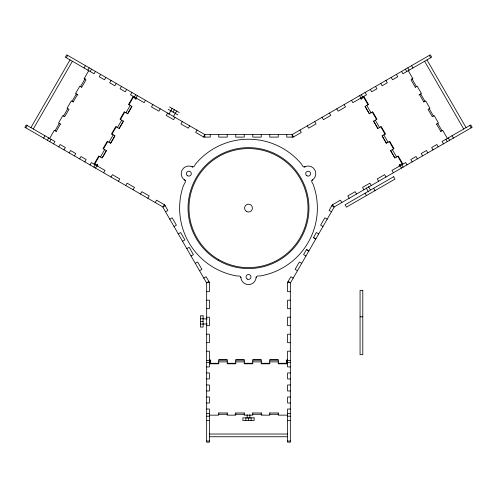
<?xml version="1.0" encoding="UTF-8"?>
<svg xmlns="http://www.w3.org/2000/svg" width="497" height="497" viewBox="0 0 497 497"><rect width="100%" height="100%" fill="white"/><g stroke="black" fill="none" stroke-linecap="round" stroke-linejoin="round"><path stroke-width="0.75" d="M256.117 277.705L256.123 277.649A1.864 1.864 0 0 1 257.769 275.965L260.136 275.972A68.872 68.872 0 0 0 313.104 184.232L311.923 182.2A1.926 1.926 0 0 1 312.582 179.889M25.85 127.853L27.211 125.499M66.325 57.745L67.685 55.391M30.926 127.642L70.04 59.889M33.28 129.003L72.394 61.249M43.587 138.091L44.947 135.737M84.061 67.983L85.422 65.629M47.364 140.272L48.725 137.917M87.839 70.164L89.199 67.809M49.625 138.439L54.303 130.338L56.223 131.444M88.739 70.686L84.061 78.787L85.981 79.899L81.688 87.236M55.012 130.817L59.292 123.399M63.535 116.062L67.797 108.675M72.046 101.307L76.314 93.921M80.551 86.577L85.223 78.495M49.725 141.639L51.085 139.278M90.199 71.531L91.56 69.176M56.173 131.419L60.429 124.057M73.183 101.966L77.433 94.598M53.577 143.863L54.937 141.508L26.211 124.921L24.85 127.275L163.004 207.038L164.364 204.683M95.412 71.4L94.051 73.755L65.324 57.167L66.704 54.819L204.839 134.575L203.478 136.93M58.783 146.87L60.143 144.509L65.349 147.516L63.989 149.877M100.618 74.407L99.257 76.762L104.469 79.769L105.83 77.414M69.195 152.883L70.555 150.523L75.768 153.53L74.407 155.89M111.036 80.415L109.675 82.775L114.882 85.782L116.242 83.421M79.613 158.897L80.974 156.536L86.18 159.543L84.819 161.898M121.448 86.428L120.088 88.789L125.294 91.796L126.654 89.435M90.025 164.905L91.386 162.55L105.01 170.415L103.649 172.77M131.867 92.442L130.506 94.803L144.124 102.662L145.484 100.307M94.095 164.116L98.773 156.015L102.171 157.978L106.426 150.61L103.022 148.646L107.277 141.285L110.676 143.248L114.925 135.886L111.527 133.923L115.776 126.555L119.181 128.518L123.43 121.156L120.032 119.193L124.281 111.825L127.686 113.794L131.935 106.426L128.537 104.463L133.208 96.362M99.226 156.275L94.977 163.637L97.921 165.339L97.499 166.079M103.482 148.914L107.731 141.546M111.98 134.184L116.236 126.822M120.485 119.454L124.735 112.092M128.99 104.724L133.239 97.362L136.184 99.065L136.613 98.325M93.877 167.129L95.238 164.774M134.358 97.027L135.718 94.666M100.437 156.977L104.687 149.609M108.942 142.248L113.192 134.88M117.447 127.518L121.697 120.156M125.946 112.788L130.202 105.426M95.548 168.092L97.629 164.488M135.302 99.232L137.383 95.629M102.102 157.934L106.358 150.572M110.607 143.211L114.857 135.843M119.112 128.481L123.362 121.119M127.617 113.751L131.867 106.389M111.011 177.025L112.372 174.664L119.734 178.92L118.373 181.275M152.846 104.556L151.486 106.917L158.854 111.166L160.214 108.812M125.741 185.524L127.102 183.169L134.463 187.419L133.103 189.779M167.576 113.061L166.215 115.416L173.577 119.671L174.938 117.317M170.757 110.775L172.117 108.421M168.818 114.31L171.067 110.415M173.043 112.092L174.404 109.738M173.236 116.863L175.491 112.962M175.329 113.415L176.69 111.061M140.471 194.029L141.831 191.674L149.193 195.924L147.833 198.278M182.306 121.566L180.945 123.921L188.307 128.176L189.668 125.816M155.194 202.534L156.555 200.179L164.656 204.851L167.887 210.448L165.532 211.809M197.036 130.071L195.675 132.426L203.776 137.104L210.237 137.104L210.237 134.383M165.166 205.733L162.811 207.094L206.516 282.799L208.877 281.439M169.781 219.171L172.142 217.81L176.392 225.178L174.037 226.539M415.268 87.261L417.188 86.155L421.437 93.517L418.934 94.964M178.286 233.901L180.641 232.54L184.896 239.908L182.536 241.269M402.905 164.116L398.227 156.015L394.829 157.978L390.574 150.61L393.978 148.646L389.723 141.285L386.324 143.248L382.075 135.886L385.473 133.923L381.224 126.555L377.819 128.518L373.57 121.156L376.968 119.193L372.719 111.825L369.314 113.794L365.065 106.426L368.463 104.463L363.792 96.362M423.773 101.991L425.693 100.879L429.942 108.247L428.023 109.352L432.322 116.689L434.198 115.608L438.447 122.976L436.528 124.082M186.791 248.63L189.146 247.27L193.401 254.632L191.041 255.992M195.296 263.36L197.651 262L201.9 269.362L199.545 270.722M440.777 131.444L442.697 130.338L447.375 138.439M203.795 278.084L206.156 276.723L209.386 282.321L209.386 291.677L206.665 291.677M304.928 166.712L304.978 166.688A1.864 1.864 0 0 1 302.642 166.122L301.468 164.072A68.872 68.872 0 0 0 195.532 164.072L194.364 166.116A1.938 1.938 0 0 1 192.035 166.694M209.386 282.663L206.665 282.663L206.665 442.187L209.386 442.168L209.386 409.019L206.665 409.019M287.614 282.663L290.335 282.663L290.335 442.187L287.614 442.168L287.614 409.019L290.335 409.019M290.335 291.677L287.614 291.677L287.614 282.321L290.844 276.723L293.205 278.084M206.665 300.182L209.386 300.182L209.386 308.68L206.665 308.68M290.335 300.182L287.614 300.182L287.614 308.68L290.335 308.68M360.064 316.788L362.785 316.788M206.665 317.185L209.386 317.185L209.386 325.69L206.665 325.69M290.335 317.185L287.614 317.185L287.614 325.69L290.335 325.69M200.372 318.794L203.093 318.794M203.372 318.888L207.125 318.888M200.372 321.435L203.093 321.435M203.372 323.988L207.125 323.988M200.372 324.075L203.093 324.075M206.665 334.195L209.386 334.195L209.386 342.694L206.665 342.694M290.335 334.195L287.614 334.195L287.614 342.694L290.335 342.694M206.665 351.199L209.386 351.199L209.386 366.929L206.665 366.929M290.335 351.199L287.614 351.199L287.614 366.929L290.335 366.929M209.386 359.871L210.237 359.871L210.237 363.276L218.736 363.276M287.614 359.871L286.763 359.871L286.763 363.276L278.264 363.276M218.736 359.952L227.241 359.952M235.746 359.952L244.251 359.952M252.749 359.952L261.254 359.952M269.759 359.952L278.264 359.952M206.665 360.555L210.821 360.555M286.179 360.555L290.335 360.555M209.386 361.878L210.821 361.878M218.736 361.878L227.241 361.878M235.746 361.878L244.251 361.878M252.749 361.878L261.254 361.878M269.759 361.878L278.264 361.878M286.179 361.878L287.614 361.878M206.665 362.475L209.386 362.475M287.614 362.475L290.335 362.475M227.241 363.276L235.746 363.276M244.251 363.276L252.749 363.276M261.254 363.276L269.759 363.276M209.386 363.798L218.736 363.798L218.736 359.871L227.241 359.871L227.241 363.798L235.746 363.798L235.746 359.871L244.251 359.871L244.251 363.798L252.749 363.798L252.749 359.871L261.254 359.871L261.254 363.798L269.759 363.798L269.759 359.871L278.264 359.871L278.264 363.798L287.614 363.798M206.665 372.943L209.386 372.943L209.386 378.95L206.665 378.95M290.335 372.943L287.614 372.943L287.614 378.95L290.335 378.95M206.665 384.964L209.386 384.964L209.386 390.977L206.665 390.977M290.335 384.964L287.614 384.964L287.614 390.977L290.335 390.977M206.665 396.991L209.386 396.991L209.386 403.005L206.665 403.005M290.335 396.991L287.614 396.991L287.614 403.005L290.335 403.005M218.736 412.988L227.241 412.988M235.746 412.988L244.251 412.988M252.749 412.988L261.254 412.988M269.759 412.988L278.264 412.988M206.665 413.467L209.386 413.467M287.614 413.467L290.335 413.467M218.68 414.293L227.241 414.293M234.944 414.293L244.331 414.293M252.669 414.293L262.056 414.293M269.759 414.293L278.32 414.293M209.386 415.15L218.736 415.15L218.736 412.932M287.614 415.15L278.264 415.15L278.264 412.932M206.665 416.194L209.386 416.194M287.614 416.194L290.335 416.194M206.665 420.555L209.386 420.555M287.614 420.555L290.335 420.555M209.386 434.024L287.614 434.024M209.386 436.745L287.614 436.745M206.665 441.032L209.386 441.032M287.614 441.032L290.335 441.032M169.545 106.936L179.262 112.546M168.185 109.29L177.901 114.9M331.834 205.733L334.189 207.094L290.484 282.799L288.123 281.439M331.468 211.809L329.113 210.448L332.344 204.851L340.445 200.179L341.806 202.534M327.219 219.171L324.858 217.81L320.608 225.178L322.963 226.539M81.732 87.261L79.812 86.155L75.563 93.517L78.066 94.964M318.714 233.901L316.359 232.54L313.427 237.616L315.781 238.976M313.464 237.547L315.825 238.908M73.227 101.991L71.307 100.879L67.058 108.247L68.977 109.352L64.678 116.689L62.802 115.608L58.553 122.976L60.472 124.082M308.898 250.904L306.537 249.544L303.599 254.632L305.959 255.992M306.494 249.624L308.848 250.985M301.704 263.36L299.349 262L295.1 269.362L297.454 270.722M429.315 55.391L430.675 57.745M469.789 125.499L471.15 127.853M426.96 59.889L466.074 127.642M424.606 61.249L463.72 129.003M411.578 65.629L412.939 67.983M452.053 135.737L453.413 138.091M407.801 67.809L409.161 70.164M448.275 137.917L449.636 140.272M408.261 70.686L412.939 78.787L411.019 79.899L415.312 87.236M411.777 78.495L416.449 86.577M420.686 93.921L424.954 101.307M429.203 108.675L433.465 116.062M437.708 123.399L441.988 130.817M405.44 69.176L406.801 71.531M445.915 139.278L447.275 141.639M419.567 94.598L423.817 101.966M436.571 124.057L440.827 131.419M401.588 71.4L402.949 73.755L431.676 57.167L430.315 54.813L292.161 134.575L293.522 136.93M443.423 143.863L442.063 141.508L470.789 124.921L472.15 127.275L333.996 207.038L332.636 204.683M396.382 74.407L397.743 76.762L392.531 79.769L391.17 77.414M438.217 146.87L436.857 144.509L431.651 147.516L433.011 149.877M385.964 80.415L387.325 82.775L382.118 85.782L380.758 83.421M427.805 152.883L426.445 150.523L421.232 153.53L422.593 155.89M375.552 86.428L376.912 88.789L371.706 91.796L370.346 89.435M417.387 158.897L416.026 156.536L410.82 159.543L412.181 161.898M365.133 92.442L366.494 94.803L352.876 102.662L351.516 100.307M406.975 164.905L405.614 162.55L391.99 170.415L393.351 172.77M368.01 104.724L363.761 97.362L360.816 99.065L360.387 98.325M372.265 112.092L376.515 119.454M380.764 126.822L385.02 134.184M389.269 141.546L393.518 148.914M397.774 156.275L402.023 163.637L399.079 165.339L399.501 166.079M361.282 94.666L362.642 97.027M401.762 164.774L403.123 167.129M366.798 105.426L371.054 112.788M375.303 120.156L379.553 127.518M383.808 134.88L388.058 142.248M392.313 149.609L396.563 156.977M359.617 95.629L361.698 99.232M399.371 164.488L401.452 168.092M365.133 106.389L369.383 113.751M373.638 121.119L377.888 128.481M382.143 135.843L386.393 143.211M390.642 150.572L394.898 157.934M344.154 104.556L345.514 106.917L338.146 111.166L336.786 108.812M385.989 177.025L384.628 174.664L377.266 178.92L378.627 181.275M373.651 188.27L375.011 190.624M329.424 113.061L330.785 115.416L323.423 119.671L322.062 117.317M371.259 185.524L369.898 183.169L362.537 187.419L363.897 189.779M368.526 186.574L370.402 189.823M366.171 187.934L368.42 191.83M365.078 193.221L366.438 195.576M314.694 121.566L316.055 123.921L308.693 128.176L307.332 125.816M356.529 194.029L355.169 191.674L347.807 195.924L349.167 198.278M299.964 130.071L301.325 132.426L293.224 137.104L286.763 137.104L286.763 134.383M292.211 137.104L292.211 134.383L204.789 134.383L204.789 137.104M278.264 134.383L278.264 137.104L269.759 137.104L269.759 134.383M269.759 412.932L269.759 415.15L261.254 415.15L261.254 412.932M261.254 134.383L261.254 137.104L252.749 137.104L252.749 134.383M252.749 412.932L252.749 415.15L244.251 415.15L244.251 412.932M251.14 417.865L251.14 420.586M249.861 414.585L249.861 418.337M248.5 417.865L248.5 420.586M247.139 414.585L247.139 418.337M245.86 417.865L245.86 420.586M244.251 134.383L244.251 137.104L235.746 137.104L235.746 134.383M235.746 412.932L235.746 415.15L227.241 415.15L227.241 412.932M227.241 134.383L227.241 137.104L218.736 137.104L218.736 134.383M256.148 277.233A7.654 7.654 0 0 1 248.494 284.613A7.654 7.654 0 0 1 240.852 277.22M185.623 180.591A7.654 7.654 0 0 1 182.119 170.03A7.654 7.654 0 0 1 192.867 167.135M304.145 167.129A7.654 7.654 0 0 1 314.775 169.837A7.654 7.654 0 0 1 311.787 180.386M240.883 277.693A1.907 1.907 0 0 0 239.212 275.978L236.914 275.984A68.872 68.872 0 0 1 183.343 185.785L185.232 182.262A1.907 1.907 0 0 0 184.406 179.883M393.667 176.715L345.061 204.776L346.421 207.131L395.028 179.069L393.667 176.715M362.785 290.347L360.064 290.347L360.064 354.696L362.785 354.696L362.785 290.347M203.093 315.825L200.372 315.825L200.372 327.045L203.093 327.051L203.093 315.831M254.11 417.865L242.89 417.865L242.89 420.586L254.11 420.586L254.11 417.865M187.555 175.752A2.466 2.466 0 0 0 191.32 173.739A2.466 2.466 0 0 0 187.692 171.484A2.466 2.466 0 0 0 187.555 175.752M306.91 175.795A2.466 2.466 0 0 0 310.606 173.658A2.466 2.466 0 0 0 306.91 171.521A2.466 2.466 0 0 0 306.91 175.795M247.27 279.097A2.466 2.466 0 0 0 250.966 276.959A2.466 2.466 0 0 0 247.27 274.829A2.466 2.466 0 0 0 247.27 279.097M218.736 259.639A59.522 59.522 0 0 0 308.022 208.094A59.522 59.522 0 0 0 218.736 156.543A59.522 59.522 0 0 0 218.736 259.639M218.27 260.453A60.46 60.46 0 0 0 308.96 208.094A60.46 60.46 0 0 0 218.27 155.735A60.46 60.46 0 0 0 218.27 260.453M246.543 211.48A3.914 3.914 0 0 0 252.414 208.094A3.914 3.914 0 0 0 246.543 204.702A3.914 3.914 0 0 0 246.543 211.48"/></g></svg>
